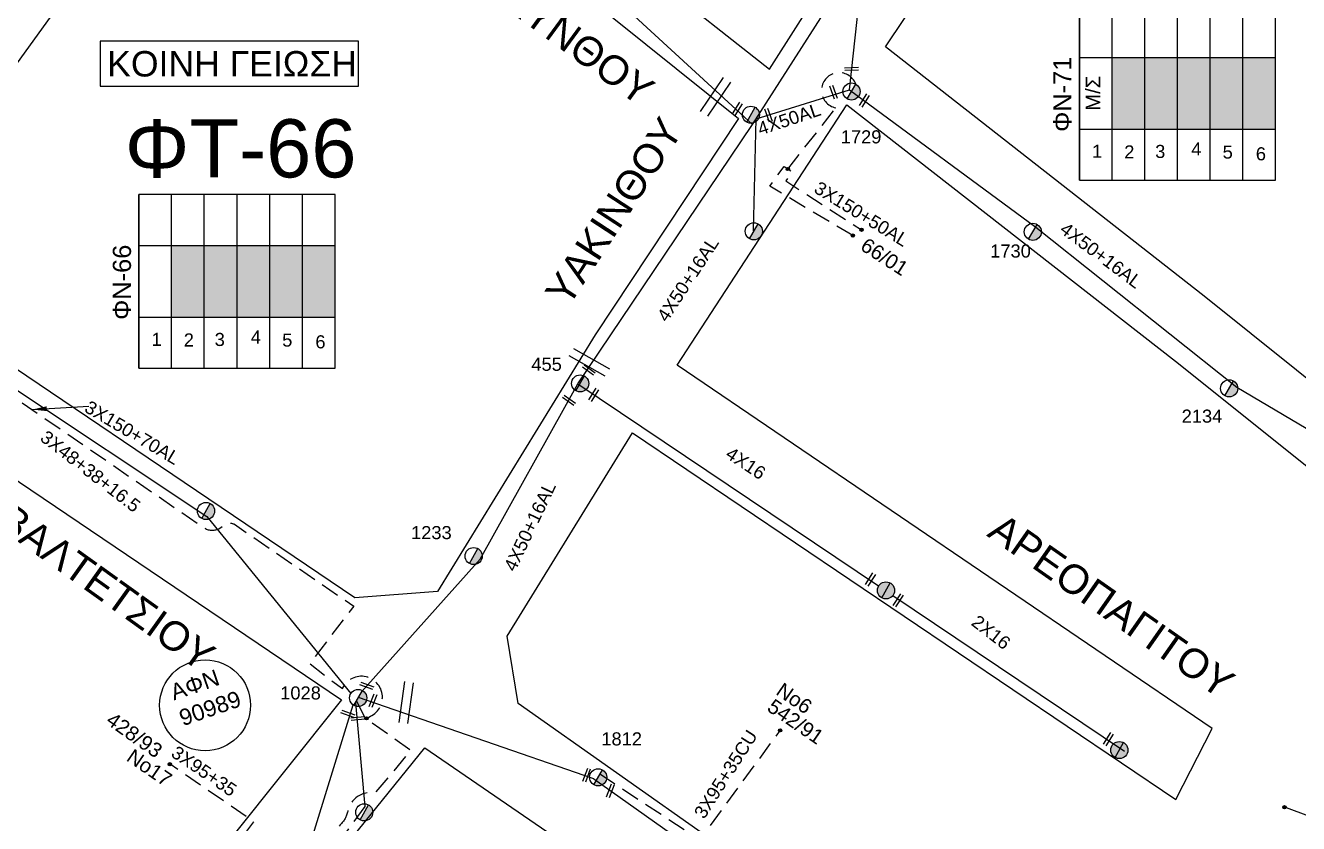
# Model space of a CAD drawing. Header units: millimetres. Extents: x 938 to 3112, y 793 to 1825.
# Drawn here: x 2403.6 to 2578.7, y 1598.9 to 1708.6 of the extents above; entities that cross this region are included whole.
import ezdxf
from ezdxf.enums import TextEntityAlignment as Align

# ---------------------------------------------------------------- set-up
doc = ezdxf.new("R2010")
doc.units = ezdxf.units.MM
doc.linetypes.add('DASHED', pattern=[19.05, 12.7, -6.35])
for name, color, linetype in [('Άγνωστα', 7, 'Continuous'), ('Ασφαλειοκιβώτια Χ.Τ 6 αναχωρήσεων', 7, 'Continuous'), ('Γέφυρες Εναερίου Δικτύου', 7, 'Continuous'), ('Γυμνά εναέρια ΧΤ (3Φ)   4x50AL', 7, 'Continuous'), ('Γυμνά εναέρια ΧΤ και ΦΟΠ (3Φ)   4x50+16AL', 7, 'Continuous'), ('Εναέρια παροχή ΧΤ 4x16', 7, 'SYN_LINE'), ('Επιγραφές - Σχήματα', 7, 'Continuous'), ('Καλώδια ΧΤ   3x150+50AL', 7, 'DASHED'), ('Καλώδια ΧΤ   3x150+70AL', 7, 'DASHED'), ('Καλώδια ΧΤ   3x48+38+16.5', 7, 'DASHED'), ('Καλώδια ΧΤ   3x95+35CU', 7, 'DASHED'), ('Μηχανική τομή', 7, 'Continuous'), ('Στύλος Ξύλινος', 7, 'Continuous'), ('Στύλος Ξύλινος @ 1', 7, 'Continuous'), ('Στύλος ΦΜ', 7, 'Continuous'), ('Στύλος ΦΜ @ 1', 7, 'Continuous'), ('Συνδέσεις', 7, 'Continuous'), ('Συνεστραμμένα ΧΤ   3x70+54.6+25AL', 7, 'SYN_LINE'), ('Τομή', 7, 'Continuous'), ('Υπόβαθρο ΔΕΗ', 7, 'Continuous')]:
    doc.layers.add(name, color=color, linetype=linetype)
doc.styles.get("Standard").update_dxf_attribs({"font": 'arial.ttf'})
doc.linetypes.add('SYN_LINE', pattern='A,0.5,-0.0001,["/\\/\\/\\/",Standard,S=0.1,R=0,X=0,Y=-0.05],-0.25', length=0.7501)
doc.dimstyles.new('ISO-25', dxfattribs={"dimtxt": 2.5, "dimasz": 2.5, "dimexe": 1.25, "dimexo": 0.625, "dimtad": 1, "dimtxsty": 'Standard', "dimcen": 2.5, "dimaunit": 2, "dimazin": 0, "dimtfac": 1, "dimtmove": 0, "dimatfit": 3, "dimfxl": 1, "dimarcsym": 0})

# ---------------------------------------------------------------- blocks, each defined once
blk = doc.blocks.new('ΑΣΦΑΛΕΙΟΚΙΒΩΤΙΟ ΥΠΟΣΤΑΘΜΟΥ 6 ΑΝΑΧΩΡΗΣΕΩΝ')
at = {"layer": 'Ασφαλειοκιβώτια Χ.Τ 6 αναχωρήσεων', "ltscale": 40}
for p, q in [((-23.91, 27), (23.91, 27)), ((-9.83, 27), (-9.83, -27)), ((9.83, 27), (9.83, -27)), ((-23.91, 18), (23.91, 18)), ((-23.91, 9), (23.91, 9)), ((-23.91, 0), (23.91, 0)), ((-23.91, -9), (23.91, -9)), ((-23.91, -18), (23.91, -18))]:
    blk.add_line(p, q, dxfattribs=at)
at = {"layer": 'Ασφαλειοκιβώτια Χ.Τ 6 αναχωρήσεων'}
blk.add_lwpolyline([(-23.91, -27), (23.91, -27), (23.91, 27), (-23.91, 27)], close=True, dxfattribs=at)
for s, p in [('1', (-17.75, 23.52)), ('2', (-17.93, 14.66)), ('3', (-17.79, 6.15)), ('4', (-17.11, -3.79)), ('5', (-17.96, -12.42)), ('6', (-18.44, -21.55))]:
    blk.add_text(s, height=3.6, rotation=270, dxfattribs=at).set_placement(p)
at = {"layer": 'Ασφαλειοκιβώτια Χ.Τ 6 αναχωρήσεων', "ltscale": 40}
for tag, height, p in [('ΟΝΟΜΑ', 5, (-0.27, 31.68)), ('ΚΕΙΜΕΝΟ 1', 2, (16.95, 22.41)), ('ΚΕΙΜΕΝΟ 2', 2, (16.95, 13.71)), ('ΚΕΙΜΕΝΟ 3', 2, (16.95, 4.31)), ('ΚΕΙΜΕΝΟ 4', 2, (16.95, -4.67)), ('ΚΕΙΜΕΝΟ 5', 2, (16.95, -13.51)), ('ΚΕΙΜΕΝΟ 6', 2, (16.95, -22.43)), ('ΣΧ', 2, (-0.21, -29.21))]:
    blk.add_attdef(tag, text='', height=height, dxfattribs=at).set_placement(p, align=Align.MIDDLE_CENTER)
blk = doc.blocks.new('ΥΠΑΡΧΩΝ ΤΣΙΜΕΝΤΕΝΙΟΣ ΣΤΥΛΟΣ')
at = {"layer": 'Στύλος ΦΜ'}
blk.add_hatch(color=256, dxfattribs=at).paths.add_polyline_path([(-1.29, -2.28, 0.574793), (2.62, 0, 0.268822), (1.3, 2.27)])
blk.add_line((-1.29, -2.28), (1.3, 2.27), dxfattribs=at)
blk.add_circle((0, 0), 2.62, dxfattribs=at)
at = {"layer": 'Στύλος ΦΜ', "flags": 4}
for tag, p in [('ΑΡΙΘΜΟΣ', (-4.68, 8.05)), ('ΤΥΠΟΣ', (-4.91, 3.03))]:
    blk.add_attdef(tag, p, '', height=4, dxfattribs=at)
blk = doc.blocks.new('ΤΟΜΗ')
at = {"layer": 'Τομή', "ltscale": 40}
for p, q in [((-5.68, 0), (5.68, 0)), ((5.68, -2.33), (-5.68, -2.33))]:
    blk.add_line(p, q, dxfattribs=at)
blk = doc.blocks.new('ΥΠΑΡΧΩΝ ΞΥΛΙΝΟΣ ΣΤΥΛΟΣ')
at = {"layer": 'Στύλος Ξύλινος'}
h = blk.add_hatch(color=7, dxfattribs=at)
h.paths.add_polyline_path([(-2.62, 0, 0.270008), (-1.29, -2.28), (1.3, 2.27, 0.576266)])
h.paths.add_polyline_path([(-1.29, -2.28, 0.574793), (2.62, 0, 0.268822), (1.3, 2.27)])
at = {"layer": 'Στύλος Ξύλινος', "color": 7}
blk.add_line((-1.29, -2.28), (1.3, 2.27), dxfattribs=at)
blk.add_circle((0, 0), 2.62, dxfattribs=at)
at = {"layer": 'Στύλος Ξύλινος', "flags": 4}
for tag, p in [('ΑΡΙΘΜΟΣ', (-4.91, 8.6)), ('ΤΥΠΟΣ', (-4.85, 3.39))]:
    blk.add_attdef(tag, p, '', height=4, dxfattribs=at)
blk = doc.blocks.new('ΜΗΧΑΝΙΚΗ ΤΟΜΗ')
at = {"layer": 'Μηχανική τομή', "ltscale": 40}
for p, q in [((-1.89, 0.78), (1.89, 0.78)), ((1.89, 0), (-1.89, 0))]:
    blk.add_line(p, q, dxfattribs=at)
blk = doc.blocks.new('_ΣΥΝΔΕΣΗ')
at = {"layer": 'Συνδέσεις', "linetype": 'SYN_LINE', "ltscale": 40}
blk.add_hatch(color=256, dxfattribs=at).paths.add_polyline_path([(0.5, -0.01, 1), (-0.5, -0.01, 1)])
at = {"layer": 'Συνδέσεις'}
blk.add_circle((0, -0.01), 0.5, dxfattribs=at)

msp = doc.modelspace()

# ---------------------------------------------------------------- hatches: boundary and pattern name
at = {"layer": 'Ασφαλειοκιβώτια Χ.Τ 6 αναχωρήσεων'}
for color, points in [(2, [(2553.08, 1704.22), (2553.08, 1694.39), (2557.58, 1694.39), (2557.58, 1704.22)]), (1, [(2557.58, 1704.22), (2557.58, 1694.39), (2562.08, 1694.39), (2562.08, 1704.22)]), (173, [(2562.08, 1704.22), (2562.08, 1694.39), (2566.58, 1694.39), (2566.58, 1704.22)]), (6, [(2566.58, 1704.22), (2566.58, 1694.39), (2571.08, 1694.39), (2571.08, 1704.22)]), (85, [(2571.08, 1704.22), (2571.08, 1694.39), (2575.58, 1694.39), (2575.58, 1704.22)]), (173, [(2423.69, 1678.36), (2423.69, 1668.53), (2428.19, 1668.53), (2428.19, 1678.36)]), (30, [(2428.19, 1678.36), (2428.19, 1668.53), (2432.69, 1668.53), (2432.69, 1678.36)]), (151, [(2432.69, 1678.36), (2432.69, 1668.53), (2437.19, 1668.53), (2437.19, 1678.36)]), (85, [(2437.19, 1678.36), (2437.19, 1668.53), (2441.69, 1668.53), (2441.69, 1678.36)]), (27, [(2441.69, 1678.36), (2441.69, 1668.53), (2446.19, 1668.53), (2446.19, 1678.36)])]:
    msp.add_hatch(color=color, dxfattribs=at).paths.add_polyline_path(points)

# ---------------------------------------------------------------- linework, layer by layer
at = {"layer": 'Άγνωστα'}
msp.add_circle((2428.29, 1615.13), 6.25, dxfattribs=at)
at = {"layer": 'Γέφυρες Εναερίου Δικτύου', "color": 85, "flags": 128}
msp.add_lwpolyline([(2516.96, 1699.79), (2519.08, 1719.18)], dxfattribs=at)
at = {"layer": 'Γέφυρες Εναερίου Δικτύου', "color": 85, "linetype": 'DASHED', "ltscale": 0.2, "flags": 128}
msp.add_lwpolyline([(2508.48, 1688.88), (2515.06, 1697.3)], dxfattribs=at)
at = {"layer": 'Γέφυρες Εναερίου Δικτύου', "color": 85, "linetype": 'SYN_LINE', "ltscale": 20, "flags": 128}
msp.add_lwpolyline([(2503.75, 1680.38), (2504.1, 1695.79)], dxfattribs=at)
at = {"layer": 'Γέφυρες Εναερίου Δικτύου', "color": 27, "flags": 128}
msp.add_lwpolyline([(2448.98, 1615.46), (2450.27, 1601.21)], dxfattribs=at)
at = {"layer": 'Γέφυρες Εναερίου Δικτύου', "color": 85, "linetype": 'DASHED', "ltscale": 0.2}
msp.add_arc((2515.54, 1699.69), 2.44, 21.2289, 258.7164, dxfattribs=at)
at = {"layer": 'Γυμνά εναέρια ΧΤ (3Φ)   4x50AL', "color": 85, "flags": 128}
msp.add_lwpolyline([(2504.1, 1695.79), (2516.96, 1699.79), (2542.58, 1680.89), (2570.26, 1658.9), (2594.84, 1644.33), (2639.48, 1608.4)], dxfattribs=at)
at = {"layer": 'Γυμνά εναέρια ΧΤ και ΦΟΠ (3Φ)   4x50+16AL', "color": 151}
msp.add_line((2477.94, 1718.61), (2503.59, 1694.99), dxfattribs=at)
at = {"layer": 'Γυμνά εναέρια ΧΤ και ΦΟΠ (3Φ)   4x50+16AL', "color": 6, "flags": 128}
msp.add_lwpolyline([(2479.58, 1659.34), (2503.59, 1694.99), (2519.08, 1719.18), (2539.47, 1751.67)], dxfattribs=at)
at = {"layer": 'Γυμνά εναέρια ΧΤ και ΦΟΠ (3Φ)   4x50+16AL', "color": 27, "flags": 128}
msp.add_lwpolyline([(2449.86, 1617.01), (2466.13, 1635.22), (2479.58, 1659.34)], dxfattribs=at)
at = {"layer": 'Γυμνά εναέρια ΧΤ και ΦΟΠ (3Φ)   4x50+16AL', "color": 85, "flags": 128}
msp.add_lwpolyline([(2371.1, 1503.74), (2397.08, 1537.67), (2430.68, 1577.97), (2441.07, 1590.52), (2448.65, 1615.2)], dxfattribs=at)
at = {"layer": 'Εναέρια παροχή ΧΤ 4x16', "color": 27, "linetype": 'SYN_LINE', "ltscale": 20, "flags": 128}
for points in [[(2479.58, 1659.34), (2520.96, 1631.54)], [(2522.91, 1630.22), (2554.77, 1608.82)]]:
    msp.add_lwpolyline(points, dxfattribs=at)
at = {"layer": 'Επιγραφές - Σχήματα', "color": 190}
msp.add_lwpolyline([(2413.88, 1700.28), (2449.39, 1700.28), (2449.39, 1706.46), (2413.88, 1706.46)], close=True, dxfattribs=at)
at = {"layer": 'Καλώδια ΧΤ   3x150+50AL', "color": 85, "linetype": 'DASHED', "ltscale": 0.2, "flags": 128}
msp.add_lwpolyline([(2517.41, 1679.72), (2505.97, 1686.52), (2507.97, 1689.24), (2509.01, 1688.52), (2508.21, 1687.24), (2518.61, 1680.52)], dxfattribs=at)
at = {"layer": 'Καλώδια ΧΤ   3x150+70AL', "color": 85, "linetype": 'DASHED', "ltscale": 0.2, "flags": 128}
for points in [[(2383.62, 1670, 0.730273), (2387.99, 1665.99, -0.337283), (2389.45, 1665.81), (2398.58, 1659.6, -0.210548), (2399.5, 1658.14, 0.560841), (2401.2, 1657.41, -0.381122), (2402.3, 1657.29), (2428.11, 1639.57, 0.270162), (2430.18, 1639.42), (2431.04, 1639.97, -0.27513), (2432.32, 1640.03), (2448.74, 1628.76), (2442.69, 1620.86), (2447.18, 1617.42)], [(2449.12, 1615.71), (2450.32, 1613.39), (2456.6, 1608.95), (2451.68, 1603.07, 0.410463), (2447.92, 1600.54, -0.154943), (2446.89, 1598.7), (2443.37, 1594.1, -0.208704), (2441.92, 1593.31, 0.101426), (2440.72, 1592.94), (2429.85, 1578.69), (2444.89, 1567.92)]]:
    msp.add_lwpolyline(points, format="xyb", dxfattribs=at)
at = {"layer": 'Καλώδια ΧΤ   3x150+70AL', "color": 27, "linetype": 'DASHED', "ltscale": 0.2, "flags": 128}
msp.add_lwpolyline([(2450.27, 1601.21), (2445.66, 1594.86), (2459.72, 1583.87)], dxfattribs=at)
at = {"layer": 'Καλώδια ΧΤ   3x150+70AL', "color": 85, "linetype": 'DASHED', "ltscale": 0.2}
msp.add_arc((2449.8, 1616.23), 2.89, 280.2074, 155.5279, dxfattribs=at)
at = {"layer": 'Καλώδια ΧΤ   3x48+38+16.5', "color": 27, "linetype": 'Continuous', "ltscale": 0.2, "flags": 128}
msp.add_lwpolyline([(2400.98, 1659.44), (2428.52, 1641.08), (2448.36, 1616.77)], dxfattribs=at)
at = {"layer": 'Καλώδια ΧΤ   3x95+35CU', "color": 2, "linetype": 'DASHED', "ltscale": 0.2, "flags": 128}
msp.add_lwpolyline([(2482.54, 1605.74), (2496.37, 1596.61), (2507.44, 1611.71)], dxfattribs=at)
at = {"layer": 'Καλώδια ΧΤ   3x95+35CU', "color": 85, "linetype": 'DASHED', "ltscale": 0.2, "flags": 128}
msp.add_lwpolyline([(2430.15, 1592.59), (2429.5, 1593.95, -0.62804), (2430.3, 1594.95), (2431.56, 1594.53), (2435.01, 1599.09), (2423.47, 1607.04)], format="xyb", dxfattribs=at)
at = {"layer": 'Συνεστραμμένα ΧΤ   3x70+54.6+25AL', "color": 2, "linetype": 'SYN_LINE', "ltscale": 20}
msp.add_line((2481.78, 1605.02), (2512.81, 1583.07), dxfattribs=at)
at = {"layer": 'Συνεστραμμένα ΧΤ   3x70+54.6+25AL', "color": 2, "linetype": 'SYN_LINE', "ltscale": 20, "flags": 128}
msp.add_lwpolyline([(2481.78, 1605.02), (2449.39, 1616.19)], dxfattribs=at)
at = {"layer": 'Συνεστραμμένα ΧΤ   3x70+54.6+25AL', "color": 30, "linetype": 'SYN_LINE', "ltscale": 20, "flags": 128}
msp.add_lwpolyline([(2614.31, 1576.55), (2587.41, 1597.18), (2576.71, 1601.17)], dxfattribs=at)
at = {"layer": 'Υπόβαθρο ΔΕΗ', "flags": 128}
for points in [[(2449.33, 1765.49), (2440.55, 1754.46), (2476.21, 1726.44), (2489.77, 1715.41), (2505.94, 1702.64), (2513.51, 1714.54), (2477.34, 1743.13)], [(2449.33, 1765.49), (2440.55, 1754.46), (2476.21, 1726.44), (2489.77, 1715.41), (2505.94, 1702.64), (2513.51, 1714.54), (2477.34, 1743.13)], [(2548.06, 1744.69), (2577.42, 1729.68), (2593.3, 1717.93), (2658.82, 1664.1), (2658.4, 1651.2), (2633.24, 1615.14), (2584.92, 1656.06), (2565.75, 1671.39), (2521.89, 1705.7)], [(2548.06, 1744.69), (2577.42, 1729.68), (2593.3, 1717.93), (2658.82, 1664.1), (2658.4, 1651.2), (2633.24, 1615.14), (2584.92, 1656.06), (2565.75, 1671.39), (2521.89, 1705.7)], [(2516.57, 1697.73), (2561.8, 1662.47), (2590.41, 1639.58), (2629.55, 1607.25), (2611.01, 1564.14), (2603.1, 1545.48), (2577.44, 1540.16), (2498.44, 1596.3), (2471.38, 1615.39), (2469.84, 1624.65), (2487.09, 1652.61), (2561.85, 1602.18), (2566.83, 1611.96), (2493.26, 1661.93)], [(2516.57, 1697.73), (2561.8, 1662.47), (2590.41, 1639.58), (2629.55, 1607.25), (2611.01, 1564.14), (2603.1, 1545.48), (2577.44, 1540.16), (2498.44, 1596.3), (2471.38, 1615.39), (2469.84, 1624.65), (2487.09, 1652.61), (2561.85, 1602.18), (2566.83, 1611.96), (2493.26, 1661.93)]]:
    msp.add_lwpolyline(points, close=True, dxfattribs=at)
for points in [[(2435.5, 1747.69), (2471.77, 1719.85), (2501.69, 1695.83), (2481.94, 1666.07), (2460.29, 1630.79), (2448.9, 1629.92), (2381.93, 1675.12), (2420.98, 1729.12), (2435.5, 1747.69)], [(2435.5, 1747.69), (2471.77, 1719.85), (2501.69, 1695.83), (2481.94, 1666.07), (2460.29, 1630.79), (2448.9, 1629.92), (2381.93, 1675.12), (2420.98, 1729.12), (2435.5, 1747.69)], [(2373.13, 1665.8), (2447.05, 1615.88), (2393.39, 1548.83), (2321.55, 1605.43)], [(2373.13, 1665.8), (2447.05, 1615.88), (2393.39, 1548.83), (2321.55, 1605.43)], [(2458.54, 1609.28), (2543.45, 1551.06), (2556.87, 1534.38), (2553.25, 1526.85), (2365.72, 1483.15), (2362.41, 1490.09), (2412.32, 1552.17), (2458.54, 1609.28)], [(2458.54, 1609.28), (2543.45, 1551.06), (2556.87, 1534.38), (2553.25, 1526.85), (2365.72, 1483.15), (2362.41, 1490.09), (2412.32, 1552.17), (2458.54, 1609.28)]]:
    msp.add_lwpolyline(points, dxfattribs=at)

# ---------------------------------------------------------------- block references
at = {"layer": 'Ασφαλειοκιβώτια Χ.Τ 6 αναχωρήσεων', "xscale": 0.5, "yscale": 0.5, "zscale": 0.5, "rotation": 90}
for p, values in [((2562.08, 1699.3), {'ΟΝΟΜΑ': 'ΦΝ-71'}), ((2432.69, 1673.44), {'ΟΝΟΜΑ': 'ΦΝ-66'})]:
    msp.add_blockref('ΑΣΦΑΛΕΙΟΚΙΒΩΤΙΟ ΥΠΟΣΤΑΘΜΟΥ 6 ΑΝΑΧΩΡΗΣΕΩΝ', p, dxfattribs=at).add_auto_attribs(values)
at = {"layer": 'Μηχανική τομή'}
for p, xscale, yscale, zscale, rotation in [((2517.24, 1702.46), 0.4999999999997292, 0.4999999999997292, 0.4999999999997292, 2.164286718858436), ((2514.95, 1699.52), 0.5000000000001862, 0.5000000000001862, 0.5000000000001862, 109.4197315534257), ((2519.17, 1698.21), 0.5000000000003301, 0.5000000000003301, 0.5000000000003301, 57.30812533045598), ((2501.68, 1697.06), 0.5000000000003301, 0.5000000000003301, 0.5000000000003301, 57.30812533045598), ((2505.99, 1696.37), 0.5000000000001862, 0.5000000000001862, 0.5000000000001862, 109.4197315534257), ((2481.2, 1661.39), 0.5000000000002675, 0.5000000000002675, 0.5000000000002675, 144.9209365044069), ((2481.93, 1657.72), 0.5000000000003301, 0.5000000000003301, 0.5000000000003301, 57.30812533045598), ((2478.48, 1657.23), 0.5000000000002675, 0.5000000000002675, 0.5000000000002675, 144.9209365044069), ((2520, 1632.33), 0.5000000000003301, 0.5000000000003301, 0.5000000000003301, 57.30812533045598), ((2523.81, 1629.46), 0.5000000000003301, 0.5000000000003301, 0.5000000000003301, 57.30812533045598), ((2450.6, 1618), 0.5000000000002522, 0.5000000000002522, 0.5000000000002522, 160.6327049128705), ((2451.21, 1615.84), 0.5000000000002665, 0.5000000000002665, 0.5000000000002665, 248.9220412327135), ((2448, 1614.15), 0.5000000000002522, 0.5000000000002522, 0.5000000000002522, 160.6327049128705), ((2449.3, 1613.5), 0.5000000000002826, 0.5000000000002826, 0.5000000000002826, 185.6391704260353), ((2552.74, 1610.37), 0.5000000000003301, 0.5000000000003301, 0.5000000000003301, 57.30812533045598), ((2480.59, 1605.59), 0.5000000000002665, 0.5000000000002665, 0.5000000000002665, 248.9220412327135), ((2483.85, 1603.44), 0.5000000000002665, 0.5000000000002665, 0.5000000000002665, 248.9220412327135)]:
    msp.add_blockref('ΜΗΧΑΝΙΚΗ ΤΟΜΗ', p, dxfattribs=dict(at, xscale=xscale, yscale=yscale, zscale=zscale, rotation=rotation))
at = {"layer": 'Στύλος Ξύλινος @ 1', "ltscale": 40, "xscale": 0.4499999999998181, "yscale": 0.4499999999998181, "zscale": 0.4499999999998181}
for p in [(2521.97, 1630.93), (2554.08, 1608.97)]:
    msp.add_blockref('ΥΠΑΡΧΩΝ ΞΥΛΙΝΟΣ ΣΤΥΛΟΣ', p, dxfattribs=at)
at = {"layer": 'Στύλος ΦΜ @ 1', "ltscale": 40}
ref = msp.add_blockref('ΥΠΑΡΧΩΝ ΤΣΙΜΕΝΤΕΝΙΟΣ ΣΤΥΛΟΣ', (2517.23, 1699.55), dxfattribs=dict(at, xscale=0.4499999999998181, yscale=0.4499999999998181, zscale=0.4499999999998181))
ref.add_attrib('ΤΥΠΟΣ', '1729', (2515.75, 1692.41), dxfattribs={"layer": 'Στύλος ΦΜ', "height": 1.8, "flags": 4})
ref = msp.add_blockref('ΥΠΑΡΧΩΝ ΤΣΙΜΕΝΤΕΝΙΟΣ ΣΤΥΛΟΣ', (2517.23, 1699.55), dxfattribs=dict(at, xscale=0.4499999999998181, yscale=0.4499999999998181, zscale=0.4499999999998181))
ref.add_attrib('ΤΥΠΟΣ', '1729', (2515.75, 1692.41), dxfattribs={"layer": 'Στύλος ΦΜ', "height": 1.8, "flags": 4})
at = {"layer": 'Στύλος ΦΜ @ 1', "ltscale": 40, "xscale": 0.4499999999998181, "yscale": 0.4499999999998181, "zscale": 0.4499999999998181}
for p in [(2503.39, 1696.35), (2503.39, 1696.35), (2503.79, 1680.32), (2428.42, 1641.86), (2428.42, 1641.86), (2450.19, 1600.41), (2450.19, 1600.41)]:
    msp.add_blockref('ΥΠΑΡΧΩΝ ΤΣΙΜΕΝΤΕΝΙΟΣ ΣΤΥΛΟΣ', p, dxfattribs=at)
at = {"layer": 'Στύλος ΦΜ @ 1', "ltscale": 40}
ref = msp.add_blockref('ΥΠΑΡΧΩΝ ΤΣΙΜΕΝΤΕΝΙΟΣ ΣΤΥΛΟΣ', (2542.17, 1680.25), dxfattribs=dict(at, xscale=0.4499999999998181, yscale=0.4499999999998181, zscale=0.4499999999998181))
ref.add_attrib('ΤΥΠΟΣ', '1730', (2536.31, 1676.71), dxfattribs={"layer": 'Στύλος ΦΜ', "height": 1.8, "flags": 4})
ref = msp.add_blockref('ΥΠΑΡΧΩΝ ΤΣΙΜΕΝΤΕΝΙΟΣ ΣΤΥΛΟΣ', (2542.17, 1680.25), dxfattribs=dict(at, xscale=0.4499999999998181, yscale=0.4499999999998181, zscale=0.4499999999998181))
ref.add_attrib('ΤΥΠΟΣ', '1730', (2536.31, 1676.71), dxfattribs={"layer": 'Στύλος ΦΜ', "height": 1.8, "flags": 4})
ref = msp.add_blockref('ΥΠΑΡΧΩΝ ΤΣΙΜΕΝΤΕΝΙΟΣ ΣΤΥΛΟΣ', (2479.9, 1659.4), dxfattribs=dict(at, xscale=0.4499999999998181, yscale=0.4499999999998181, zscale=0.4499999999998181))
ref.add_attrib('ΤΥΠΟΣ', '455', (2473.18, 1661.13), dxfattribs={"layer": 'Στύλος ΦΜ', "height": 1.8, "flags": 4})
ref = msp.add_blockref('ΥΠΑΡΧΩΝ ΤΣΙΜΕΝΤΕΝΙΟΣ ΣΤΥΛΟΣ', (2479.9, 1659.4), dxfattribs=dict(at, xscale=0.4499999999998181, yscale=0.4499999999998181, zscale=0.4499999999998181))
ref.add_attrib('ΤΥΠΟΣ', '455', (2473.18, 1661.13), dxfattribs={"layer": 'Στύλος ΦΜ', "height": 1.8, "flags": 4})
ref = msp.add_blockref('ΥΠΑΡΧΩΝ ΤΣΙΜΕΝΤΕΝΙΟΣ ΣΤΥΛΟΣ', (2569.19, 1658.72), dxfattribs=dict(at, xscale=0.4499999999998181, yscale=0.4499999999998181, zscale=0.4499999999998181))
ref.add_attrib('ΤΥΠΟΣ', '2134', (2562.65, 1654), dxfattribs={"layer": 'Στύλος ΦΜ', "height": 1.8, "flags": 4})
ref = msp.add_blockref('ΥΠΑΡΧΩΝ ΤΣΙΜΕΝΤΕΝΙΟΣ ΣΤΥΛΟΣ', (2569.19, 1658.72), dxfattribs=dict(at, xscale=0.4499999999998181, yscale=0.4499999999998181, zscale=0.4499999999998181))
ref.add_attrib('ΤΥΠΟΣ', '2134', (2562.65, 1654), dxfattribs={"layer": 'Στύλος ΦΜ', "height": 1.8, "flags": 4})
ref = msp.add_blockref('ΥΠΑΡΧΩΝ ΤΣΙΜΕΝΤΕΝΙΟΣ ΣΤΥΛΟΣ', (2465.25, 1635.65), dxfattribs=dict(at, xscale=0.4499999999998181, yscale=0.4499999999998181, zscale=0.4499999999998181))
ref.add_attrib('ΤΥΠΟΣ', '1233', (2456.63, 1637.98), dxfattribs={"layer": 'Στύλος ΦΜ', "height": 1.8, "flags": 4})
ref = msp.add_blockref('ΥΠΑΡΧΩΝ ΤΣΙΜΕΝΤΕΝΙΟΣ ΣΤΥΛΟΣ', (2449.36, 1616.14), dxfattribs=dict(at, xscale=0.4499999999998181, yscale=0.4499999999998181, zscale=0.4499999999998181))
ref.add_attrib('ΤΥΠΟΣ', '1028', (2438.63, 1615.93), dxfattribs={"layer": 'Στύλος ΦΜ', "height": 1.8, "flags": 4})
ref = msp.add_blockref('ΥΠΑΡΧΩΝ ΤΣΙΜΕΝΤΕΝΙΟΣ ΣΤΥΛΟΣ', (2449.36, 1616.14), dxfattribs=dict(at, xscale=0.4499999999998181, yscale=0.4499999999998181, zscale=0.4499999999998181))
ref.add_attrib('ΤΥΠΟΣ', '1028', (2438.63, 1615.93), dxfattribs={"layer": 'Στύλος ΦΜ', "height": 1.8, "flags": 4})
ref = msp.add_blockref('ΥΠΑΡΧΩΝ ΤΣΙΜΕΝΤΕΝΙΟΣ ΣΤΥΛΟΣ', (2482.37, 1605.23), dxfattribs=dict(at, xscale=0.4499999999998181, yscale=0.4499999999998181, zscale=0.4499999999998181))
ref.add_attrib('ΤΥΠΟΣ', '1812', (2482.81, 1609.61), dxfattribs={"layer": 'Στύλος ΦΜ', "height": 1.8, "flags": 4})
ref = msp.add_blockref('ΥΠΑΡΧΩΝ ΤΣΙΜΕΝΤΕΝΙΟΣ ΣΤΥΛΟΣ', (2482.37, 1605.23), dxfattribs=dict(at, xscale=0.4499999999998181, yscale=0.4499999999998181, zscale=0.4499999999998181))
ref.add_attrib('ΤΥΠΟΣ', '1812', (2482.81, 1609.61), dxfattribs={"layer": 'Στύλος ΦΜ', "height": 1.8, "flags": 4})
at = {"layer": 'Συνδέσεις', "xscale": 0.4500000000000455, "yscale": 0.4500000000000455, "zscale": 0.4500000000000455}
for p in [(2508.48, 1688.89), (2517.41, 1679.73), (2518.62, 1680.53), (2450.49, 1613.34), (2507.4, 1611.69), (2423.44, 1607.02), (2576.79, 1601.12)]:
    msp.add_blockref('_ΣΥΝΔΕΣΗ', p, dxfattribs=at)
at = {"layer": 'Τομή'}
for p, xscale, yscale, zscale, rotation in [((2498.03, 1699.14), 0.4999999999999611, 0.4999999999999611, 0.4999999999999611, 55.98089300530741), ((2498.03, 1699.14), 0.4999999999999611, 0.4999999999999611, 0.4999999999999611, 55.98089300530741), ((2481.45, 1662.81), 0.5000000000000444, 0.5000000000000444, 0.5000000000000444, 330.6137146779951), ((2481.45, 1662.81), 0.5000000000000444, 0.5000000000000444, 0.5000000000000444, 330.6137146779951), ((2455.38, 1615.58), 0.49999999999995, 0.49999999999995, 0.49999999999995, 82.06055209505705), ((2455.38, 1615.58), 0.49999999999995, 0.49999999999995, 0.49999999999995, 82.06055209505705)]:
    msp.add_blockref('ΤΟΜΗ', p, dxfattribs=dict(at, xscale=xscale, yscale=yscale, zscale=zscale, rotation=rotation))

# ---------------------------------------------------------------- texts
at = {"layer": 'Γυμνά εναέρια ΧΤ (3Φ)   4x50AL'}
msp.add_text('4X50AL', height=1.8, rotation=18.4186, dxfattribs=at).set_placement((2508.64, 1695.76), align=Align.MIDDLE)
at = {"layer": 'Γυμνά εναέρια ΧΤ και ΦΟΠ (3Φ)   4x50+16AL'}
for rotation, p in [(323.1505, (2551.57, 1677.03)), (56.8066, (2494.71, 1673.73)), (64.5155, (2472.97, 1639.74))]:
    msp.add_text('4X50+16AL', height=1.8, rotation=rotation, dxfattribs=at).set_placement(p, align=Align.MIDDLE)
at = {"layer": 'Εναέρια παροχή ΧΤ 4x16', "ltscale": 20}
for s, rotation, p in [('4X16', 326.6587, (2502.69, 1648.43)), ('2X16', 322.1514, (2536.44, 1625.18))]:
    msp.add_text(s, height=1.8, rotation=rotation, dxfattribs=at).set_placement(p, align=Align.MIDDLE)
at = {"layer": 'Επιγραφές - Σχήματα', "linetype": 'DASHED', "ltscale": 0.2, "attachment_point": 1}
for s, insert, char_height, width, rotation in [('ΔΙΟΝ. ΖΑΚΥΝΘΟΥ', (2451.89, 1728.9), 4, 50.9834, 323.739), ('Μ/Σ', (2549.45, 1696.89), 2, 3.582, 90), ('ΥΑΚΙΝΘΟΥ', (2474.89, 1671.93), 4, 17.2922, 56.876), ('66/01', (2519.38, 1679.56), 2, 17.7581, 327.1372), ('ΒΑΛΤΕΤΣΙΟΥ', (2401.72, 1643.12), 4, 50.9834, 324.4045), ('ΑΡΕΟΠΑΓΙΤΟΥ', (2538.02, 1641.77), 4, 50.9834, 324.9636), ('Νο6', (2507.82, 1618.37), 2, 17.7581, 325.4248), ('542/91', (2506.59, 1616.14), 2, 17.7581, 325.4248), ('428/93', (2415.67, 1614.33), 2, 17.7581, 324.7843), ('Νο17', (2418.46, 1609.26), 2, 17.7581, 325.47)]:
    msp.add_mtext(s, dxfattribs=dict(at, insert=insert, char_height=char_height, width=width, rotation=rotation))
at = {"layer": 'Επιγραφές - Σχήματα', "color": 190, "insert": (2414.83, 1705.11), "char_height": 3.5, "width": 35.1311, "attachment_point": 1}
msp.add_mtext('KOINH ΓΕΙΩΣΗ', dxfattribs=at)
at = {"layer": 'Επιγραφές - Σχήματα', "linetype": 'DASHED', "ltscale": 0.2, "insert": (2417.23, 1695.73), "char_height": 8, "width": 24.9768, "attachment_point": 1}
msp.add_mtext('ΦΤ-66', dxfattribs=at)
at = {"layer": 'Επιγραφές - Σχήματα', "insert": (2423.27, 1617.9), "char_height": 2.244, "width": 117.9872, "attachment_point": 1, "rotation": 18.9876}
msp.add_mtext('ΑΦΝ\\P90989', dxfattribs=at)
at = {"layer": 'Καλώδια ΧΤ   3x150+50AL', "ltscale": 0.2}
msp.add_text('3X150+50AL', height=1.8, rotation=328.4169, dxfattribs=at).set_placement((2518.61, 1682.71), align=Align.MIDDLE)
at = {"layer": 'Καλώδια ΧΤ   3x150+70AL', "ltscale": 0.2}
msp.add_text('3X150+70AL', height=1.8, rotation=329.202, dxfattribs=at).set_placement((2418.28, 1652.64), align=Align.MIDDLE)
at = {"layer": 'Καλώδια ΧΤ   3x48+38+16.5', "ltscale": 0.2}
msp.add_text('3X48+38+16.5', height=1.8, rotation=322.2106, dxfattribs=at).set_placement((2412.53, 1647.31), align=Align.MIDDLE)
at = {"layer": 'Καλώδια ΧΤ   3x95+35CU', "ltscale": 0.2}
for s, rotation, p in [('3X95+35CU', 57.3306, (2499.92, 1605.66)), ('3X95+35', 325.6793, (2428.16, 1606.08))]:
    msp.add_text(s, height=1.8, rotation=rotation, dxfattribs=at).set_placement(p, align=Align.MIDDLE)

# ---------------------------------------------------------------- leaders
at = {"layer": 'Επιγραφές - Σχήματα', "ltscale": 40}
msp.add_leader([(2404.5, 1655.8), (2412.29, 1656.28)], dimstyle='ISO-25', override={"dimasz": 2, "dimtad": 0}, dxfattribs=at)

doc.saveas('drawing.dxf')
